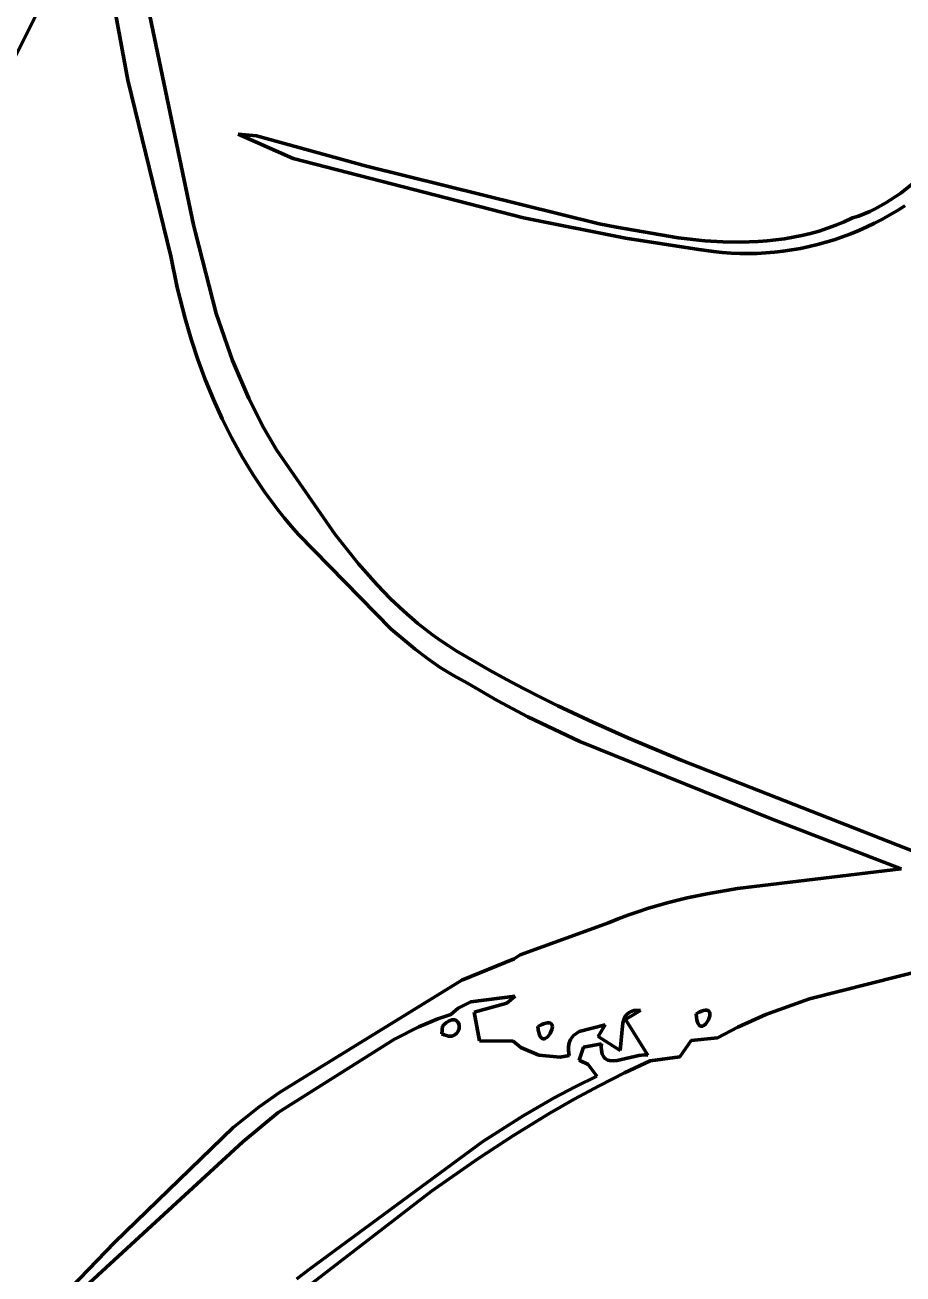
# Model space of a CAD drawing. Header units: millimetres. Extents: x 0 to 11, y 0 to 14.1.
# Drawn here: x 7.005 to 8.167, y 9.237 to 10.889 of the extents above; entities that cross this region are included whole.
import ezdxf

# ---------------------------------------------------------------- set-up
doc = ezdxf.new("R2010")
doc.units = ezdxf.units.MM
doc.layers.add('color#010101ff', color=7, linetype='CONTINUOUS', lineweight=100)
doc.layers.add('color#fefefeff', color=7, linetype='CONTINUOUS', lineweight=100)

msp = doc.modelspace()

# ---------------------------------------------------------------- linework, layer by layer
at = {"layer": 'color#010101ff'}
for p, q in [((7.138, 11.0543), (7.2283, 10.6243)), ((7.1414, 10.8155), (7.1134, 10.9666)), ((7.0231, 10.9081), (6.959, 10.7809)), ((7.1981, 10.5831), (7.1414, 10.8155)), ((7.3601, 10.7122), (7.2874, 10.7442)), ((7.2874, 10.7442), (7.3115, 10.7419)), ((7.3115, 10.7419), (7.4571, 10.7018)), ((7.6647, 10.6335), (7.3601, 10.7122)), ((8.164, 10.6664), (8.2327, 10.7216)), ((7.4571, 10.7018), (7.765, 10.6258)), ((8.144, 10.6533), (8.164, 10.6664)), ((8.1154, 10.6389), (8.1228, 10.6421)), ((8.1228, 10.6421), (8.13, 10.6456)), ((8.13, 10.6456), (8.144, 10.6533)), ((8.1595, 10.6433), (8.1496, 10.6374)), ((8.1693, 10.6495), (8.1595, 10.6433)), ((7.2283, 10.6243), (7.2306, 10.6136)), ((7.7996, 10.6067), (7.6647, 10.6335)), ((7.765, 10.6258), (7.7878, 10.6211)), ((8.067, 10.6198), (8.0781, 10.6238)), ((8.0781, 10.6238), (8.0891, 10.6284)), ((8.0891, 10.6284), (8.1, 10.6334)), ((8.1, 10.6334), (8.1078, 10.636)), ((8.1078, 10.636), (8.1154, 10.6389)), ((8.1293, 10.6265), (8.1188, 10.6215)), ((8.1395, 10.6318), (8.1293, 10.6265)), ((8.1496, 10.6374), (8.1395, 10.6318)), ((7.2306, 10.6136), (7.2579, 10.5072)), ((7.7878, 10.6211), (7.8693, 10.607)), ((7.8967, 10.5916), (7.7996, 10.6067)), ((7.8693, 10.607), (7.9047, 10.6033)), ((8.0102, 10.6059), (8.0217, 10.6079)), ((8.0217, 10.6079), (8.0331, 10.6102)), ((8.0331, 10.6102), (8.0445, 10.613)), ((8.0445, 10.613), (8.0558, 10.6161)), ((8.0558, 10.6161), (8.067, 10.6198)), ((8.0868, 10.6085), (8.0759, 10.6047)), ((8.0976, 10.6125), (8.0868, 10.6085)), ((8.1083, 10.6169), (8.0976, 10.6125)), ((8.1188, 10.6215), (8.1083, 10.6169)), ((7.9161, 10.5891), (7.8967, 10.5916)), ((7.9047, 10.6033), (7.9283, 10.6019)), ((7.9283, 10.6019), (7.9519, 10.6015)), ((7.9519, 10.6015), (7.9753, 10.6023)), ((7.9753, 10.6023), (7.987, 10.6031)), ((7.987, 10.6031), (7.9986, 10.6044)), ((7.9986, 10.6044), (8.0102, 10.6059)), ((8.0199, 10.5912), (8.0085, 10.5895)), ((8.0312, 10.5932), (8.0199, 10.5912)), ((8.0425, 10.5956), (8.0312, 10.5932)), ((8.0537, 10.5983), (8.0425, 10.5956)), ((8.0648, 10.6013), (8.0537, 10.5983)), ((8.0759, 10.6047), (8.0648, 10.6013)), ((7.2067, 10.5415), (7.1981, 10.5831)), ((7.9277, 10.5878), (7.9161, 10.5891)), ((7.9393, 10.5869), (7.9277, 10.5878)), ((7.9508, 10.5864), (7.9393, 10.5869)), ((7.9624, 10.5863), (7.9508, 10.5864)), ((7.974, 10.5866), (7.9624, 10.5863)), ((7.9855, 10.5872), (7.974, 10.5866)), ((7.997, 10.5881), (7.9855, 10.5872)), ((8.0085, 10.5895), (7.997, 10.5881)), ((7.2171, 10.5003), (7.2067, 10.5415)), ((7.2579, 10.5072), (7.2796, 10.445)), ((7.2251, 10.4731), (7.2171, 10.5003)), ((7.2339, 10.4462), (7.2251, 10.4731)), ((7.2437, 10.4196), (7.2339, 10.4462)), ((7.2796, 10.445), (7.3013, 10.3946)), ((7.2545, 10.3934), (7.2437, 10.4196)), ((7.2661, 10.3677), (7.2545, 10.3934)), ((7.3013, 10.3946), (7.3213, 10.3554)), ((7.2788, 10.3424), (7.2661, 10.3677)), ((7.2925, 10.3177), (7.2788, 10.3424)), ((7.3213, 10.3554), (7.3378, 10.3269)), ((7.3378, 10.3269), (7.4155, 10.2147)), ((7.3072, 10.2936), (7.2925, 10.3177)), ((7.315, 10.2818), (7.3072, 10.2936)), ((7.323, 10.2701), (7.315, 10.2818)), ((7.3313, 10.2587), (7.323, 10.2701)), ((7.3398, 10.2474), (7.3313, 10.2587)), ((7.3487, 10.2363), (7.3398, 10.2474)), ((7.3578, 10.2254), (7.3487, 10.2363)), ((7.3672, 10.2147), (7.3578, 10.2254)), ((7.4898, 10.0895), (7.3672, 10.2147)), ((7.4155, 10.2147), (7.4464, 10.1758)), ((7.4464, 10.1758), (7.471, 10.148)), ((7.471, 10.148), (7.4883, 10.1302)), ((7.4883, 10.1302), (7.5062, 10.1133)), ((7.5062, 10.1133), (7.5249, 10.0971)), ((7.5249, 10.0971), (7.5346, 10.0894)), ((7.5212, 10.063), (7.4898, 10.0895)), ((7.5346, 10.0894), (7.5445, 10.0819)), ((7.5445, 10.0819), (7.5547, 10.0747)), ((7.5376, 10.0507), (7.5212, 10.063)), ((7.5547, 10.0747), (7.565, 10.0678)), ((7.565, 10.0678), (7.5756, 10.0611)), ((7.5756, 10.0611), (7.5976, 10.048)), ((7.5546, 10.039), (7.5376, 10.0507)), ((7.5976, 10.048), (7.6198, 10.0353)), ((7.5722, 10.0282), (7.5546, 10.039)), ((7.5905, 10.0183), (7.5722, 10.0282)), ((7.6198, 10.0353), (7.6422, 10.0231)), ((7.6301, 9.9952), (7.5905, 10.0183)), ((7.6422, 10.0231), (7.6647, 10.0111)), ((7.6705, 9.9738), (7.6301, 9.9952)), ((7.6647, 10.0111), (7.6874, 9.9995)), ((7.6874, 9.9995), (7.7102, 9.9883)), ((7.7102, 9.9883), (7.7563, 9.9666)), ((7.7393, 9.941), (7.6705, 9.9738)), ((7.7563, 9.9666), (7.8029, 9.9459)), ((7.8029, 9.9459), (7.8734, 9.9163)), ((7.9939, 9.8381), (7.7393, 9.941)), ((7.8734, 9.9163), (8.1823, 9.7952)), ((8.1644, 9.7725), (7.9939, 9.8381)), ((7.9479, 9.7466), (8.1644, 9.7725)), ((7.8548, 9.7276), (7.8811, 9.7341)), ((7.8811, 9.7341), (7.9077, 9.7397)), ((7.9077, 9.7397), (7.9479, 9.7466)), ((7.8029, 9.7112), (7.8158, 9.7158)), ((7.8158, 9.7158), (7.8287, 9.72)), ((7.8287, 9.72), (7.8548, 9.7276)), ((7.6603, 9.6587), (7.7774, 9.7012)), ((7.7774, 9.7012), (7.7901, 9.7064)), ((7.7901, 9.7064), (7.8029, 9.7112)), ((7.5831, 9.6253), (7.6524, 9.6537)), ((7.6524, 9.6537), (7.6603, 9.6587)), ((8.2018, 9.6408), (8.043, 9.6007)), ((7.3602, 9.4884), (7.5831, 9.6253)), ((7.6537, 9.6041), (7.595, 9.5967)), ((7.6428, 9.5948), (7.6537, 9.6041)), ((8.043, 9.6007), (7.9854, 9.5799)), ((7.5785, 9.5884), (7.5687, 9.5801)), ((7.595, 9.5967), (7.5785, 9.5884)), ((7.5996, 9.5829), (7.6428, 9.5948)), ((7.6065, 9.545), (7.5996, 9.5829)), ((7.7998, 9.5731), (7.8196, 9.5852)), ((7.8045, 9.5827), (7.8014, 9.5801)), ((7.8064, 9.5836), (7.8045, 9.5827)), ((7.8085, 9.5844), (7.8064, 9.5836)), ((7.8109, 9.585), (7.8085, 9.5844)), ((7.8135, 9.5853), (7.8109, 9.585)), ((7.8164, 9.5854), (7.8135, 9.5853)), ((7.8196, 9.5852), (7.8164, 9.5854)), ((7.897, 9.5829), (7.8932, 9.5808)), ((7.9003, 9.5843), (7.897, 9.5829)), ((7.9031, 9.5852), (7.9003, 9.5843)), ((7.9055, 9.5856), (7.9031, 9.5852)), ((7.9074, 9.5855), (7.9055, 9.5856)), ((7.9089, 9.585), (7.9074, 9.5855)), ((7.91, 9.5842), (7.9089, 9.585)), ((7.9107, 9.583), (7.91, 9.5842)), ((7.9111, 9.5816), (7.9107, 9.583)), ((7.5515, 9.574), (7.5264, 9.5635)), ((7.5687, 9.5801), (7.5515, 9.574)), ((7.5575, 9.5646), (7.5604, 9.5672)), ((7.5604, 9.5672), (7.563, 9.5693)), ((7.563, 9.5693), (7.5655, 9.5709)), ((7.5655, 9.5709), (7.5678, 9.572)), ((7.5678, 9.572), (7.5699, 9.5727)), ((7.5699, 9.5727), (7.5718, 9.5729)), ((7.5718, 9.5729), (7.5735, 9.5728)), ((7.5735, 9.5728), (7.575, 9.5723)), ((7.575, 9.5723), (7.5763, 9.5716)), ((7.5763, 9.5716), (7.5783, 9.5694)), ((7.5783, 9.5694), (7.5794, 9.5664)), ((7.5794, 9.5664), (7.5795, 9.5614)), ((7.6879, 9.5661), (7.6839, 9.564)), ((7.6913, 9.5677), (7.6879, 9.5661)), ((7.6942, 9.5686), (7.6913, 9.5677)), ((7.6967, 9.5691), (7.6942, 9.5686)), ((7.6987, 9.569), (7.6967, 9.5691)), ((7.7003, 9.5686), (7.6987, 9.569)), ((7.7014, 9.5678), (7.7003, 9.5686)), ((7.7023, 9.5667), (7.7014, 9.5678)), ((7.7027, 9.5653), (7.7023, 9.5667)), ((7.7029, 9.5637), (7.7027, 9.5653)), ((7.7727, 9.5664), (7.7384, 9.5573)), ((7.7637, 9.5507), (7.7727, 9.5664)), ((7.7961, 9.5688), (7.7926, 9.5324)), ((7.799, 9.5769), (7.7961, 9.5688)), ((7.8014, 9.5801), (7.799, 9.5769)), ((7.8294, 9.5263), (7.7998, 9.5731)), ((7.8932, 9.5808), (7.8936, 9.5764)), ((7.8936, 9.5764), (7.8942, 9.5727)), ((7.8942, 9.5727), (7.895, 9.5698)), ((7.895, 9.5698), (7.8959, 9.5675)), ((7.8959, 9.5675), (7.897, 9.5659)), ((7.897, 9.5659), (7.8982, 9.5648)), ((7.9021, 9.5646), (7.9035, 9.5654)), ((7.9035, 9.5654), (7.9061, 9.5677)), ((7.9061, 9.5677), (7.9093, 9.5727)), ((7.9093, 9.5727), (7.9111, 9.5783)), ((7.9111, 9.5783), (7.9111, 9.5816)), ((7.9854, 9.5799), (7.9482, 9.5633)), ((7.5264, 9.5635), (7.494, 9.5473)), ((7.5567, 9.5545), (7.5575, 9.5646)), ((7.5599, 9.553), (7.5567, 9.5545)), ((7.5628, 9.552), (7.5599, 9.553)), ((7.5654, 9.5514), (7.5628, 9.552)), ((7.5678, 9.5512), (7.5654, 9.5514)), ((7.57, 9.5514), (7.5678, 9.5512)), ((7.572, 9.552), (7.57, 9.5514)), ((7.5737, 9.5528), (7.572, 9.552)), ((7.5765, 9.5551), (7.5737, 9.5528)), ((7.5784, 9.558), (7.5765, 9.5551)), ((7.5795, 9.5614), (7.5784, 9.558)), ((7.6839, 9.564), (7.6843, 9.5596)), ((7.6843, 9.5596), (7.685, 9.556)), ((7.685, 9.556), (7.6859, 9.5531)), ((7.6859, 9.5531), (7.6869, 9.5509)), ((7.6869, 9.5509), (7.688, 9.5493)), ((7.688, 9.5493), (7.6893, 9.5483)), ((7.6935, 9.5482), (7.6949, 9.549)), ((7.6949, 9.549), (7.6963, 9.55)), ((7.6963, 9.55), (7.7, 9.5546)), ((7.7, 9.5546), (7.7024, 9.5602)), ((7.7024, 9.5602), (7.7029, 9.5637)), ((7.731, 9.5521), (7.727, 9.5468)), ((7.7384, 9.5573), (7.731, 9.5521)), ((7.7926, 9.5324), (7.7637, 9.5507)), ((7.9212, 9.5491), (7.8865, 9.5457)), ((7.8982, 9.5648), (7.8994, 9.5643)), ((7.8994, 9.5643), (7.9008, 9.5643)), ((7.9008, 9.5643), (7.9021, 9.5646)), ((7.9482, 9.5633), (7.9212, 9.5491)), ((7.494, 9.5473), (7.3402, 9.4503)), ((7.651, 9.5448), (7.6065, 9.545)), ((7.6611, 9.5362), (7.651, 9.5448)), ((7.6849, 9.5261), (7.6611, 9.5362)), ((7.6893, 9.5483), (7.6907, 9.5478)), ((7.6907, 9.5478), (7.692, 9.5478)), ((7.692, 9.5478), (7.6935, 9.5482)), ((7.7253, 9.5426), (7.7243, 9.5377)), ((7.7243, 9.5377), (7.7243, 9.5321)), ((7.727, 9.5468), (7.7253, 9.5426)), ((7.7384, 9.5193), (7.744, 9.5366)), ((7.744, 9.5366), (7.7679, 9.541)), ((7.7679, 9.541), (7.7677, 9.5368)), ((7.7677, 9.5368), (7.7678, 9.5332)), ((7.7678, 9.5332), (7.7683, 9.5301)), ((7.8865, 9.5457), (7.8715, 9.5238)), ((7.7131, 9.5235), (7.6849, 9.5261)), ((7.7253, 9.5257), (7.7131, 9.5235)), ((7.7243, 9.5321), (7.7247, 9.529)), ((7.7247, 9.529), (7.7253, 9.5257)), ((7.7502, 9.5136), (7.7384, 9.5193)), ((7.7683, 9.5301), (7.769, 9.5273)), ((7.769, 9.5273), (7.77, 9.5251)), ((7.77, 9.5251), (7.7713, 9.5232)), ((7.7713, 9.5232), (7.7728, 9.5217)), ((7.7728, 9.5217), (7.7745, 9.5205)), ((7.7745, 9.5205), (7.7765, 9.5196)), ((7.7765, 9.5196), (7.7786, 9.519)), ((7.7786, 9.519), (7.7833, 9.5186)), ((7.7833, 9.5186), (7.7885, 9.519)), ((7.7885, 9.519), (7.8173, 9.5258)), ((7.8323, 9.5186), (7.7983, 9.5026)), ((7.8173, 9.5258), (7.825, 9.5267)), ((7.825, 9.5267), (7.8294, 9.5263)), ((7.8715, 9.5238), (7.8323, 9.5186)), ((7.7616, 9.4984), (7.7502, 9.5136)), ((7.7983, 9.5026), (7.7648, 9.4857)), ((7.3417, 9.4766), (7.3602, 9.4884)), ((7.7053, 9.4695), (7.7332, 9.4843)), ((7.7648, 9.4857), (7.7319, 9.4679)), ((7.7332, 9.4843), (7.7616, 9.4984)), ((7.3149, 9.4578), (7.3417, 9.4766)), ((7.6643, 9.4458), (7.7053, 9.4695)), ((7.7319, 9.4679), (7.6994, 9.4493)), ((7.2807, 9.4306), (7.3149, 9.4578)), ((7.3402, 9.4503), (7.2936, 9.4114)), ((7.611, 9.412), (7.6643, 9.4458)), ((7.6994, 9.4493), (7.6514, 9.42)), ((7.1238, 9.2784), (7.2807, 9.4306)), ((7.6514, 9.42), (7.6044, 9.3892)), ((7.2936, 9.4114), (7.0141, 9.1549)), ((7.3818, 9.2432), (7.611, 9.412)), ((7.6044, 9.3892), (7.5429, 9.3462)), ((7.5429, 9.3462), (7.3796, 9.2203)), ((7.0363, 9.1881), (7.1238, 9.2784)), ((7.3648, 9.2302), (7.3818, 9.2432))]:
    msp.add_line(p, q, dxfattribs=at)
at = {"layer": 'color#fefefeff'}
for p, q in [((7.2283, 10.6243), (7.138, 11.0543)), ((7.1134, 10.9666), (7.1414, 10.8155)), ((6.959, 10.7809), (7.0231, 10.9081)), ((7.1414, 10.8155), (7.1981, 10.5831)), ((7.3115, 10.7419), (7.2874, 10.7442)), ((7.2874, 10.7442), (7.3601, 10.7122)), ((7.4571, 10.7018), (7.3115, 10.7419)), ((7.3601, 10.7122), (7.6647, 10.6335)), ((8.2327, 10.7216), (8.164, 10.6664)), ((7.765, 10.6258), (7.4571, 10.7018)), ((8.164, 10.6664), (8.144, 10.6533)), ((8.1228, 10.6421), (8.1154, 10.6389)), ((8.13, 10.6456), (8.1228, 10.6421)), ((8.144, 10.6533), (8.13, 10.6456)), ((8.1496, 10.6374), (8.1595, 10.6433)), ((8.1595, 10.6433), (8.1693, 10.6495)), ((7.2306, 10.6136), (7.2283, 10.6243)), ((7.6647, 10.6335), (7.7996, 10.6067)), ((7.7878, 10.6211), (7.765, 10.6258)), ((8.0781, 10.6238), (8.067, 10.6198)), ((8.0891, 10.6284), (8.0781, 10.6238)), ((8.1, 10.6334), (8.0891, 10.6284)), ((8.1078, 10.636), (8.1, 10.6334)), ((8.1154, 10.6389), (8.1078, 10.636)), ((8.1188, 10.6215), (8.1293, 10.6265)), ((8.1293, 10.6265), (8.1395, 10.6318)), ((8.1395, 10.6318), (8.1496, 10.6374)), ((7.2579, 10.5072), (7.2306, 10.6136)), ((7.8693, 10.607), (7.7878, 10.6211)), ((7.7996, 10.6067), (7.8967, 10.5916)), ((7.9047, 10.6033), (7.8693, 10.607)), ((8.0217, 10.6079), (8.0102, 10.6059)), ((8.0331, 10.6102), (8.0217, 10.6079)), ((8.0445, 10.613), (8.0331, 10.6102)), ((8.0558, 10.6161), (8.0445, 10.613)), ((8.067, 10.6198), (8.0558, 10.6161)), ((8.0759, 10.6047), (8.0868, 10.6085)), ((8.0868, 10.6085), (8.0976, 10.6125)), ((8.0976, 10.6125), (8.1083, 10.6169)), ((8.1083, 10.6169), (8.1188, 10.6215)), ((7.8967, 10.5916), (7.9161, 10.5891)), ((7.9283, 10.6019), (7.9047, 10.6033)), ((7.9519, 10.6015), (7.9283, 10.6019)), ((7.9753, 10.6023), (7.9519, 10.6015)), ((7.987, 10.6031), (7.9753, 10.6023)), ((7.9986, 10.6044), (7.987, 10.6031)), ((8.0102, 10.6059), (7.9986, 10.6044)), ((8.0085, 10.5895), (8.0199, 10.5912)), ((8.0199, 10.5912), (8.0312, 10.5932)), ((8.0312, 10.5932), (8.0425, 10.5956)), ((8.0425, 10.5956), (8.0537, 10.5983)), ((8.0537, 10.5983), (8.0648, 10.6013)), ((8.0648, 10.6013), (8.0759, 10.6047)), ((7.1981, 10.5831), (7.2067, 10.5415)), ((7.9161, 10.5891), (7.9277, 10.5878)), ((7.9277, 10.5878), (7.9393, 10.5869)), ((7.9393, 10.5869), (7.9508, 10.5864)), ((7.9508, 10.5864), (7.9624, 10.5863)), ((7.9624, 10.5863), (7.974, 10.5866)), ((7.974, 10.5866), (7.9855, 10.5872)), ((7.9855, 10.5872), (7.997, 10.5881)), ((7.997, 10.5881), (8.0085, 10.5895)), ((7.2067, 10.5415), (7.2171, 10.5003)), ((7.2796, 10.445), (7.2579, 10.5072)), ((7.2171, 10.5003), (7.2251, 10.4731)), ((7.2251, 10.4731), (7.2339, 10.4462)), ((7.2339, 10.4462), (7.2437, 10.4196)), ((7.3013, 10.3946), (7.2796, 10.445)), ((7.2437, 10.4196), (7.2545, 10.3934)), ((7.2545, 10.3934), (7.2661, 10.3677)), ((7.3213, 10.3554), (7.3013, 10.3946)), ((7.2661, 10.3677), (7.2788, 10.3424)), ((7.2788, 10.3424), (7.2925, 10.3177)), ((7.3378, 10.3269), (7.3213, 10.3554)), ((7.4155, 10.2147), (7.3378, 10.3269)), ((7.2925, 10.3177), (7.3072, 10.2936)), ((7.3072, 10.2936), (7.315, 10.2818)), ((7.315, 10.2818), (7.323, 10.2701)), ((7.323, 10.2701), (7.3313, 10.2587)), ((7.3313, 10.2587), (7.3398, 10.2474)), ((7.3398, 10.2474), (7.3487, 10.2363)), ((7.3487, 10.2363), (7.3578, 10.2254)), ((7.3578, 10.2254), (7.3672, 10.2147)), ((7.3672, 10.2147), (7.4898, 10.0895)), ((7.4464, 10.1758), (7.4155, 10.2147)), ((7.471, 10.148), (7.4464, 10.1758)), ((7.4883, 10.1302), (7.471, 10.148)), ((7.5062, 10.1133), (7.4883, 10.1302)), ((7.5249, 10.0971), (7.5062, 10.1133)), ((7.5346, 10.0894), (7.5249, 10.0971)), ((7.4898, 10.0895), (7.5212, 10.063)), ((7.5445, 10.0819), (7.5346, 10.0894)), ((7.5547, 10.0747), (7.5445, 10.0819)), ((7.5212, 10.063), (7.5376, 10.0507)), ((7.565, 10.0678), (7.5547, 10.0747)), ((7.5756, 10.0611), (7.565, 10.0678)), ((7.5976, 10.048), (7.5756, 10.0611)), ((7.5376, 10.0507), (7.5546, 10.039)), ((7.6198, 10.0353), (7.5976, 10.048)), ((7.5546, 10.039), (7.5722, 10.0282)), ((7.5722, 10.0282), (7.5905, 10.0183)), ((7.6422, 10.0231), (7.6198, 10.0353)), ((7.5905, 10.0183), (7.6301, 9.9952)), ((7.6647, 10.0111), (7.6422, 10.0231)), ((7.6301, 9.9952), (7.6705, 9.9738)), ((7.6874, 9.9995), (7.6647, 10.0111)), ((7.7102, 9.9883), (7.6874, 9.9995)), ((7.7563, 9.9666), (7.7102, 9.9883)), ((7.6705, 9.9738), (7.7393, 9.941)), ((7.8029, 9.9459), (7.7563, 9.9666)), ((7.8734, 9.9163), (7.8029, 9.9459)), ((7.7393, 9.941), (7.9939, 9.8381)), ((8.1823, 9.7952), (7.8734, 9.9163)), ((7.9939, 9.8381), (8.1644, 9.7725)), ((8.1644, 9.7725), (7.9479, 9.7466)), ((7.8811, 9.7341), (7.8548, 9.7276)), ((7.9077, 9.7397), (7.8811, 9.7341)), ((7.9479, 9.7466), (7.9077, 9.7397)), ((7.8158, 9.7158), (7.8029, 9.7112)), ((7.8287, 9.72), (7.8158, 9.7158)), ((7.8548, 9.7276), (7.8287, 9.72)), ((7.7774, 9.7012), (7.6603, 9.6587)), ((7.7901, 9.7064), (7.7774, 9.7012)), ((7.8029, 9.7112), (7.7901, 9.7064)), ((7.6524, 9.6537), (7.5831, 9.6253)), ((7.6603, 9.6587), (7.6524, 9.6537)), ((8.043, 9.6007), (8.2018, 9.6408)), ((7.5831, 9.6253), (7.3602, 9.4884)), ((7.595, 9.5967), (7.6537, 9.6041)), ((7.6537, 9.6041), (7.6428, 9.5948)), ((7.9854, 9.5799), (8.043, 9.6007)), ((7.5687, 9.5801), (7.5785, 9.5884)), ((7.5785, 9.5884), (7.595, 9.5967)), ((7.6428, 9.5948), (7.5996, 9.5829)), ((7.5996, 9.5829), (7.6065, 9.545)), ((7.8196, 9.5852), (7.7998, 9.5731)), ((7.8014, 9.5801), (7.8045, 9.5827)), ((7.8045, 9.5827), (7.8064, 9.5836)), ((7.8064, 9.5836), (7.8085, 9.5844)), ((7.8085, 9.5844), (7.8109, 9.585)), ((7.8109, 9.585), (7.8135, 9.5853)), ((7.8135, 9.5853), (7.8164, 9.5854)), ((7.8164, 9.5854), (7.8196, 9.5852)), ((7.8932, 9.5808), (7.897, 9.5829)), ((7.897, 9.5829), (7.9003, 9.5843)), ((7.9003, 9.5843), (7.9031, 9.5852)), ((7.9031, 9.5852), (7.9055, 9.5856)), ((7.9055, 9.5856), (7.9074, 9.5855)), ((7.9074, 9.5855), (7.9089, 9.585)), ((7.9089, 9.585), (7.91, 9.5842)), ((7.91, 9.5842), (7.9107, 9.583)), ((7.9107, 9.583), (7.9111, 9.5816)), ((7.5264, 9.5635), (7.5515, 9.574)), ((7.5515, 9.574), (7.5687, 9.5801)), ((7.5604, 9.5672), (7.5575, 9.5646)), ((7.563, 9.5693), (7.5604, 9.5672)), ((7.5655, 9.5709), (7.563, 9.5693)), ((7.5678, 9.572), (7.5655, 9.5709)), ((7.5699, 9.5727), (7.5678, 9.572)), ((7.5718, 9.5729), (7.5699, 9.5727)), ((7.5735, 9.5728), (7.5718, 9.5729)), ((7.575, 9.5723), (7.5735, 9.5728)), ((7.5763, 9.5716), (7.575, 9.5723)), ((7.5783, 9.5694), (7.5763, 9.5716)), ((7.5794, 9.5664), (7.5783, 9.5694)), ((7.5795, 9.5614), (7.5794, 9.5664)), ((7.6839, 9.564), (7.6879, 9.5661)), ((7.6879, 9.5661), (7.6913, 9.5677)), ((7.6913, 9.5677), (7.6942, 9.5686)), ((7.6942, 9.5686), (7.6967, 9.5691)), ((7.6967, 9.5691), (7.6987, 9.569)), ((7.6987, 9.569), (7.7003, 9.5686)), ((7.7003, 9.5686), (7.7014, 9.5678)), ((7.7014, 9.5678), (7.7023, 9.5667)), ((7.7023, 9.5667), (7.7027, 9.5653)), ((7.7027, 9.5653), (7.7029, 9.5637)), ((7.7384, 9.5573), (7.7727, 9.5664)), ((7.7727, 9.5664), (7.7637, 9.5507)), ((7.7926, 9.5324), (7.7961, 9.5688)), ((7.7961, 9.5688), (7.799, 9.5769)), ((7.799, 9.5769), (7.8014, 9.5801)), ((7.7998, 9.5731), (7.8294, 9.5263)), ((7.8936, 9.5764), (7.8932, 9.5808)), ((7.8942, 9.5727), (7.8936, 9.5764)), ((7.895, 9.5698), (7.8942, 9.5727)), ((7.8959, 9.5675), (7.895, 9.5698)), ((7.897, 9.5659), (7.8959, 9.5675)), ((7.8982, 9.5648), (7.897, 9.5659)), ((7.9035, 9.5654), (7.9021, 9.5646)), ((7.9061, 9.5677), (7.9035, 9.5654)), ((7.9093, 9.5727), (7.9061, 9.5677)), ((7.9111, 9.5783), (7.9093, 9.5727)), ((7.9111, 9.5816), (7.9111, 9.5783)), ((7.9482, 9.5633), (7.9854, 9.5799)), ((7.494, 9.5473), (7.5264, 9.5635)), ((7.5575, 9.5646), (7.5567, 9.5545)), ((7.5567, 9.5545), (7.5599, 9.553)), ((7.5599, 9.553), (7.5628, 9.552)), ((7.5628, 9.552), (7.5654, 9.5514)), ((7.5654, 9.5514), (7.5678, 9.5512)), ((7.5678, 9.5512), (7.57, 9.5514)), ((7.57, 9.5514), (7.572, 9.552)), ((7.572, 9.552), (7.5737, 9.5528)), ((7.5737, 9.5528), (7.5765, 9.5551)), ((7.5765, 9.5551), (7.5784, 9.558)), ((7.5784, 9.558), (7.5795, 9.5614)), ((7.6843, 9.5596), (7.6839, 9.564)), ((7.685, 9.556), (7.6843, 9.5596)), ((7.6859, 9.5531), (7.685, 9.556)), ((7.6869, 9.5509), (7.6859, 9.5531)), ((7.688, 9.5493), (7.6869, 9.5509)), ((7.6893, 9.5483), (7.688, 9.5493)), ((7.6949, 9.549), (7.6935, 9.5482)), ((7.6963, 9.55), (7.6949, 9.549)), ((7.7, 9.5546), (7.6963, 9.55)), ((7.7024, 9.5602), (7.7, 9.5546)), ((7.7029, 9.5637), (7.7024, 9.5602)), ((7.727, 9.5468), (7.731, 9.5521)), ((7.731, 9.5521), (7.7384, 9.5573)), ((7.7637, 9.5507), (7.7926, 9.5324)), ((7.8865, 9.5457), (7.9212, 9.5491)), ((7.8994, 9.5643), (7.8982, 9.5648)), ((7.9008, 9.5643), (7.8994, 9.5643)), ((7.9021, 9.5646), (7.9008, 9.5643)), ((7.9212, 9.5491), (7.9482, 9.5633)), ((7.3402, 9.4503), (7.494, 9.5473)), ((7.6065, 9.545), (7.651, 9.5448)), ((7.651, 9.5448), (7.6611, 9.5362)), ((7.6611, 9.5362), (7.6849, 9.5261)), ((7.6907, 9.5478), (7.6893, 9.5483)), ((7.692, 9.5478), (7.6907, 9.5478)), ((7.6935, 9.5482), (7.692, 9.5478)), ((7.7243, 9.5377), (7.7253, 9.5426)), ((7.7243, 9.5321), (7.7243, 9.5377)), ((7.7253, 9.5426), (7.727, 9.5468)), ((7.744, 9.5366), (7.7384, 9.5193)), ((7.7679, 9.541), (7.744, 9.5366)), ((7.7677, 9.5368), (7.7679, 9.541)), ((7.7678, 9.5332), (7.7677, 9.5368)), ((7.7683, 9.5301), (7.7678, 9.5332)), ((7.8715, 9.5238), (7.8865, 9.5457)), ((7.6849, 9.5261), (7.7131, 9.5235)), ((7.7131, 9.5235), (7.7253, 9.5257)), ((7.7247, 9.529), (7.7243, 9.5321)), ((7.7253, 9.5257), (7.7247, 9.529)), ((7.7384, 9.5193), (7.7502, 9.5136)), ((7.769, 9.5273), (7.7683, 9.5301)), ((7.77, 9.5251), (7.769, 9.5273)), ((7.7713, 9.5232), (7.77, 9.5251)), ((7.7728, 9.5217), (7.7713, 9.5232)), ((7.7745, 9.5205), (7.7728, 9.5217)), ((7.7765, 9.5196), (7.7745, 9.5205)), ((7.7786, 9.519), (7.7765, 9.5196)), ((7.7833, 9.5186), (7.7786, 9.519)), ((7.7885, 9.519), (7.7833, 9.5186)), ((7.8173, 9.5258), (7.7885, 9.519)), ((7.7983, 9.5026), (7.8323, 9.5186)), ((7.825, 9.5267), (7.8173, 9.5258)), ((7.8294, 9.5263), (7.825, 9.5267)), ((7.8323, 9.5186), (7.8715, 9.5238)), ((7.7502, 9.5136), (7.7616, 9.4984)), ((7.7648, 9.4857), (7.7983, 9.5026)), ((7.3602, 9.4884), (7.3417, 9.4766)), ((7.7332, 9.4843), (7.7053, 9.4695)), ((7.7319, 9.4679), (7.7648, 9.4857)), ((7.7616, 9.4984), (7.7332, 9.4843)), ((7.3417, 9.4766), (7.3149, 9.4578)), ((7.7053, 9.4695), (7.6643, 9.4458)), ((7.6994, 9.4493), (7.7319, 9.4679)), ((7.3149, 9.4578), (7.2807, 9.4306)), ((7.2936, 9.4114), (7.3402, 9.4503)), ((7.6643, 9.4458), (7.611, 9.412)), ((7.6514, 9.42), (7.6994, 9.4493)), ((7.2807, 9.4306), (7.1238, 9.2784)), ((7.6044, 9.3892), (7.6514, 9.42)), ((7.0141, 9.1549), (7.2936, 9.4114)), ((7.611, 9.412), (7.3818, 9.2432)), ((7.5429, 9.3462), (7.6044, 9.3892)), ((7.3796, 9.2203), (7.5429, 9.3462)), ((7.1238, 9.2784), (7.0363, 9.1881)), ((7.3818, 9.2432), (7.3648, 9.2302))]:
    msp.add_line(p, q, dxfattribs=at)

doc.saveas('drawing.dxf')
